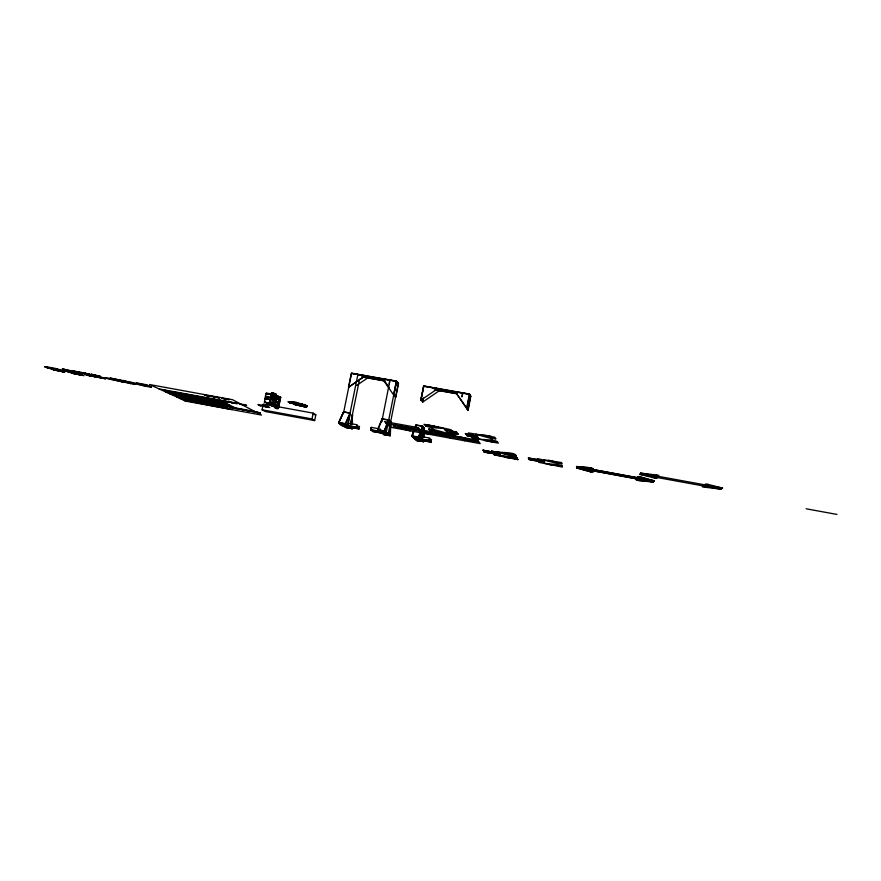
<?xml version="1.0" encoding="UTF-8"?>
<svg xmlns="http://www.w3.org/2000/svg" width="881" height="881" viewBox="0 0 881 881"><rect width="100%" height="100%" fill="white"/><g stroke="black" fill="none" stroke-linecap="round" stroke-linejoin="round"><path stroke-width="1.32" d="M345.837 427.637C364.007 430.082 339.152 428.21 338.866 422.495L343.722 411.768L350.032 413.145M343.722 411.768L338.866 422.715M352.158 424.433L352.422 414.687L352.235 424.268M352.433 424.488L352.345 414.852M377.85 429.862L384.292 430.82L388.686 419.951L382.321 418.794L377.806 430.093L384.237 431.272L389.975 435.732L390.679 421.647L390.019 435.511L384.292 430.82M384.237 431.272L388.686 419.951M383.499 434.311L390.294 435.555L390.889 421.867L388.95 420.226L382.035 418.96L377.564 429.807L383.72 434.586L389.975 435.732M411.989 436.359L418.475 437.549L420.072 438.991L422.572 426.107L416.151 424.939L411.989 436.359L416.933 440.687L423.343 441.436L416.933 440.687M416.151 424.939L412.033 436.128L416.977 440.456M422.572 426.107L418.475 437.549M423.541 437.505L424.224 427.759L421.702 440.456L423.232 441.844M423.816 437.56L424.157 427.924M590.755 471.5L590.854 470.531L593.133 470.961L593.023 471.919L590.755 471.5L590.854 470.531M591.03 468.174L590.931 469.177L591.03 468.174L593.365 468.604L593.254 469.595L590.975 468.934M637.987 480.299L653.317 481.808L576.648 467.756L653.284 482.05L654.098 480.685L576.592 466.49L576.603 467.987L591.008 471.919L591.36 467.833L576.592 466.49L654.054 480.927L639.892 476.72L637.943 480.53L653.284 482.05L654.054 480.927L639.859 476.973M274.244 401.031L274.398 400.216M638.417 480.244L638.824 479.33L636.511 478.912L636.159 479.583L638.417 480.244L638.824 479.33M640.002 477.15C639.364 479.253 640.608 475.542 637.646 476.709L637.238 477.656L637.646 476.709M636.126 479.826L636.511 478.912M591.36 467.833L576.548 466.732M591.008 471.919L576.648 467.756M593.365 468.604L590.986 468.428M593.023 471.919L590.799 471.258M593.133 470.961L590.81 470.773M491.565 450.94L511.597 455.818L516.002 456.204L515.396 454.629C511.189 451.248 489.605 453.252 491.609 450.698M493.36 453.605L494.208 454.871L517.764 459.651L517.191 458.153L512.368 456.854L500.661 455.818L494.252 454.64L493.404 453.374L484.231 451.975L499.868 454.563L484.242 451.931M492.27 452.063L483.107 450.081L484.418 452.228L493.569 453.616M498.15 452.195L516.057 455.918L498.15 452.195L500.617 456.094L512.313 457.129L517.136 458.428L517.764 459.651M500.617 456.094L498.206 451.909M484.418 452.228L483.107 450.081M462.668 392.981L461.908 396.957L462.91 393.025M469.419 394.038L466.666 408.31L468.097 410.194L470.773 396.296L469.419 394.038L423.838 385.955L420.81 400.106L423.552 386.142L469.606 394.314L466.897 408.355L468.097 410.194M470.586 396.021L467.888 410.183L456.633 393.818M430.963 442.163L429.432 440.709L413.652 437.813L429.476 440.467L431.04 441.954L415.336 439.289L430.963 442.163L431.492 439.63L428.893 439.123M423.761 386.153L421.008 400.117L437.769 388.664L423.794 386.186M423.221 398.256L422.704 402.066L439.289 390.735M423.453 398.3L422.737 402.099L420.81 400.106M422.836 426.382L420.402 438.804L418.805 437.361L411.757 436.073L415.865 425.116L422.836 426.382L418.805 437.361M422.054 440.313L424.433 427.979M429.432 440.709L429.895 438.088L420.854 436.458M273.936 402.43L273.639 403.476L273.727 402.925M381.539 421.437L382.035 418.96M389.787 380.052L389.226 384.028M379.788 431.602L380.262 429.003M381.726 421.955L390.019 380.096M383.72 434.586L390.085 435.335M343.403 413.585L351.596 373.148L396.439 381.099L393.609 395.239L395.591 397.232M396.428 381.363L386.164 432.769L370.813 429.961L371.286 427.362L370.813 429.697L373.015 431.316M396.439 381.099L398.531 383.466L395.789 397.243L393.84 395.283L396.626 381.363L351.321 373.335L348.502 387.166L365.296 375.813L351.541 373.379M398.355 383.202L388.125 434.3L372.927 431.514L370.813 429.961M356.926 425.941L359.503 426.448L358.941 428.948L356.695 427.373L357.157 424.774L348.281 423.177M372.927 431.514L388.169 434.069M357.884 374.524L347.488 425.677L345.242 423.662L338.866 422.495M347.808 425.501L350.308 413.189L343.447 411.945L338.579 422.671L345.881 427.406M359.569 379.27L349.823 427.274L352.037 428.772M350.142 427.087L352.62 414.907M303.989 405.557L304.617 405.348L289.331 402.364M305.344 405.029L305.883 405.656L305.476 404.842L303.086 404.709L304.297 404.522L305.421 405.084L290.444 401.714C298.527 400.525 312.083 410.711 301.588 403.74M304.363 405.535L306.918 406.053L304.363 405.535L305.156 405.337M305.035 405.855L305.575 406.471L293.736 404.049L305.63 406.24M306.181 406.02L306.973 405.822M306.181 406.593L306.555 407.143L294.342 404.434L290.389 401.945M313.162 413.145L315.827 414.852L314.649 420.578L311.973 418.927L313.162 413.145L278.132 406.747M288.263 401.956L290.829 402.485L288.263 401.956L289.045 401.758M289.849 402.947L292.217 403.08L289.849 402.947L291.248 402.21L289.375 402.132M290.983 403.002L289.904 402.716M292.944 403.553L290.003 402.518M297.536 404.093L293.802 403.168M294.342 404.434L290.444 401.714M295.73 405.172L295.344 404.621L306.555 407.143M298.835 404.258L298.02 403.74M298.417 404.258L302.359 404.775L293.351 402.892M305.883 405.656L302.359 404.236M268.044 399.093L264.884 398.52L264.52 402.188L264.763 400.998M266.26 393.917L266.271 393.256L265.379 396.164L268.661 396.802M265.588 396.483L265.324 398.366L265.588 396.483L269.267 397.166M265.005 402.463C264.74 400.007 266.326 405.172 269.762 403.377M270.225 394.236L270.346 393.642L270.346 394.303L266.877 393.62L266.602 394.236M266.866 394.281L266.877 393.62M266.381 393.333L272.196 393.719M269.09 397.364L267.218 396.747M271.502 394.534L270.941 396.857M275.213 393.73L275.863 394.137L273.407 405.811L269.718 404.632L272.196 392.915L275.213 393.73L272.857 405.789L275.29 393.961L271.91 393.113L269.41 404.996L269.531 403.762M269.773 404.401L273.661 405.634L269.542 404.357L272.141 393.146M271.37 398.785L271.91 396.219M271.018 402.507C270.522 408.795 269.828 400.558 272.339 402.826L271.833 405.194M272.482 395.525C273.462 387.849 272.13 401.604 274.178 393.477M271.601 405.723L272.703 405.491M272.989 405.469L275.401 394.005L276.05 394.413L273.639 405.855L269.718 404.632M275.577 399.765L276.304 397.474M277.394 406.174L276.909 408.498L274.365 407.143L276.689 396.065L280.576 397.067L278.154 408.564L276.359 408.476L274.542 407.418L276.964 395.877L280.576 397.067M269.289 404.93L275.114 406.042L275.368 404.875M278.429 398.752C278.848 393.135 279.883 400.172 277.262 398.443L277.746 396.109M278.429 396.626L277.933 399.611M276.359 408.476L278.407 408.388L280.72 397.353L279.773 397.221M277.108 405.634C276.37 413.222 277.284 399.622 275.445 407.661M276.953 408.266L279.938 396.67M314.649 420.578L265.247 411.515L262.086 409.786L263.298 404.038L275.588 406.317M273.771 403.102L273.804 402.419M422.561 426.338L418.519 437.306L420.116 438.76M390.294 435.555L384.568 431.095L388.95 420.226M350.308 413.189L345.517 423.937L338.579 422.671M350.043 412.925L345.242 423.882L352.345 428.595L345.605 427.351M654.605 478.053L639.881 474.352L640.542 473.097L656.686 475.002M273.848 403.553L274.046 402.485M273.705 402.386L273.495 403.531M655.101 477.337L656.169 475.751M274.332 401.064L274.498 400.282M704.393 487.16L720.977 489.175L722.563 488.085L707.895 484.352M705.218 486.499L707.036 485.035M218.444 397.727L216.186 397.265M348.722 387.211L365.252 375.769M356.596 385.482L367.564 378.004M236.053 403.465L233.806 403.002M243.068 409.83C247.109 409.984 237.969 409.081 244.422 409.995M151.411 387.255L143.416 385.9L136.665 382.839L145.905 384.667L151.51 387.155M471.842 434.641L473.582 434.983L471.875 434.729M300.256 404.214L300.961 404.324M302.172 405.436L303.284 405.712L302.205 405.502M304.639 406.736L303.659 406.548L304.661 406.692M46.352 367.157L61.218 370.35M45.845 367.157L60.701 370.35M47.662 367.862L46.88 367.851L48.962 368.181M58.146 369.337L60.249 369.668L59.445 369.657M63.994 370.262L65.48 370.769M65.789 370.714L80.634 373.907M65.26 370.714L71.625 372.982L82.285 374.932L70.568 372.542M67.022 371.397L66.207 371.386L68.311 371.727M77.627 372.894L79.753 373.236L78.916 373.225M85.831 374.81L94.509 376.55M95.82 376.639L105.61 378.863L101.943 377.96M103.341 378.092L104.762 378.213L99.113 376.605M300.003 405.051L300.421 405.205M299.958 405.293L300.751 405.491M275.863 394.137L272.196 392.915M274.002 394.303L276.05 394.413L274.2 394.358M215.57 397.243L212.156 396.428L215.559 397.078L213.742 396.846M61.725 371.441L62.826 371.716L61.725 371.485M276.92 396.109L274.365 407.143M274.101 396.439L274.619 396.417M219.402 397.948L218.059 397.738M277.262 398.443L278.55 398.763M278.627 399.28L279.343 399.313M233.267 402.991L229.908 402.199L233.245 402.837L232.452 402.881M248.552 410.678L251.647 411.306M237.044 403.685L235.723 403.487M272.438 403.333L273.352 403.421L272.636 403.388M305.366 405.392L305.938 405.414M272.802 405.194L269.894 404.401M240.733 409.423L237.529 408.674L240.711 409.28L238.982 409.059M216.043 397.133L219.534 397.838M233.718 402.892L237.132 403.586M251.614 411.416L249.896 410.942M244.323 410.083L243.398 409.951M427.065 424.697L434.41 426.239L423.97 424.312L425.699 426.074L438.022 426.867L451.039 429.763L452.482 431.459M425.699 426.074L431.404 427.626L443.749 428.441L448.242 433.529L455.301 434.818L453.935 433.188M428.673 429.102L433.089 429.399L448.242 433.529L430.302 430.754L428.673 429.102L443.804 433.221M241.185 409.335L243.266 409.929M470.961 436.293L472.15 437.879L479.253 439.179L491.983 440.115L497.413 441.612L498.316 443.154L479.253 439.179L475.784 434.256L490.959 438.463L495.761 438.804L494.803 437.174L468.461 432.923L469.705 434.597M424.19 433.397L437.306 434.344L393.256 426.305L410.172 430.831M484.66 440.665L497.413 441.612M229.038 399.721L225.151 398.619L229.181 399.589M57.397 370.218L58.19 370.427L57.452 370.273M78.927 374.601L79.708 374.799L78.927 374.634M246.504 405.436L242.693 404.368L246.592 405.304M208.235 395.657L211.858 396.538L208.136 395.701M544.029 459.794L561.638 462.58L561.847 463.802L557.21 463.384L537.333 458.56L537.696 459.585L528.336 457.878L529.085 459.64L538.302 461.336L538.654 462.316L562.386 467.073L562.188 465.917L557.464 464.628L545.152 463.505M226.054 401.439L226.78 401.549M549.865 464.783L562.188 465.917M233.85 407.947L237.209 408.751L233.751 407.98M245.006 409.995L248.618 410.998L244.951 410.139M222.056 398.179L225.646 399.115L223.708 398.465M239.643 403.927L243.123 404.831L239.5 403.994M196.276 400.998L197.851 401.439L196.309 401.119M260.28 413.046L257.032 412.187L260.479 412.991M214.248 396.968L215.79 397.221M231.934 402.716L233.454 402.969M239.467 409.158L240.909 409.401M75.975 371.54L76.834 371.727M85.292 373.236L86.118 373.423L71.967 370.703L76.801 371.826M95.027 375.02L95.831 375.306L91.018 374.183L100.698 376.506L96.987 375.548M68.278 370.295L72.022 371.264L62.276 368.93L67.121 370.053M66.306 369.767L67.143 369.954M79.29 372.223L80.083 372.399M298.615 403.994L298.824 404.214M301.919 406.163L301.831 406.152M88.607 373.929L89.377 374.095L88.651 374.051M98.342 375.702L99.113 375.879L98.342 375.813M80.05 372.498L79.301 372.333M63.751 369.381L64.489 369.546L63.751 369.491M69.621 370.46L70.392 370.626M73.431 371.154L74.169 371.319M92.45 374.634L93.188 374.788L92.428 374.733M74.136 371.419L73.42 371.253M455.301 391.77L469.353 394.236L470.773 396.296M304.044 406.24L304.198 406.383M67.033 370.031L66.042 369.888L69.192 370.747M76.636 371.793L76.019 371.65L81.691 373.026M86.019 373.511L85.281 373.346M362.036 376.749L384.898 380.812M436.084 389.898L457.316 393.664M361.981 376.98L384.854 381.044M434.234 389.809L457.272 393.895M393.84 395.283L382.508 378.83L396.362 381.286L398.344 383.466M466.897 408.355L455.279 391.737M272.89 393.543L273.683 393.686L272.989 397.595M273.473 393.906L274.277 394.049M270.346 393.642L272.791 394.082L270.467 393.719M266.271 393.256L269.74 393.939M278.539 396.703L277.757 396.56M434.377 426.195L438.022 426.867M272.009 397.364L271.579 397.342M267.163 397.012L269.201 397.441M452.206 431.15L456.358 431.899L458.274 434.245L454.189 433.496M469.463 434.278L465.311 433.529L467.095 435.842L471.192 436.591M445.268 430.148L456.611 432.219M465.553 433.837L476.951 435.919M291.193 402.452L302.315 404.478M265.203 398.3L268.22 398.895M270.511 399.269L269.938 401.593M292.988 403.311L304.044 405.326M268.165 399.17L264.884 398.52M265.61 398.95L267.802 399.346M446.799 431.888L458.021 433.937M466.864 435.544L478.13 437.593M390.889 421.867L388.675 420.171M295.289 404.897L306.61 406.868M275.324 402.132L274.828 404.467M275.852 402.551L276.094 402.606M264.399 402.11L270.313 403.245M438.264 434.553L478.306 441.888L461.776 437.383L447.306 434.74L433.881 433.782L446.766 436.106M270.775 404.709L270.985 404.941M656.367 474.947L658.834 475.399L658.316 476.136L655.86 475.696M708.214 484.407L705.714 483.955L704.877 484.649L707.355 485.101M275.698 406.383L269.993 405.337L269.982 404.126M640.542 473.097L722.563 488.085M313.162 414.367L315.827 414.852M267.317 406.229L257.935 404.511L260.358 405.866L269.674 407.573L267.35 406.35M639.881 474.352L720.977 489.175M81.283 372.399L90.985 374.733L87.263 373.775M258.507 404.731L259.124 405.073M654.792 477.282L657.204 477.722L656.708 478.438L654.308 477.998M705.527 486.554L703.082 486.103L702.267 486.764L704.701 487.215M75.997 371.65L76.878 372.156M94.994 375.185L97.846 375.989M223.631 398.752L221.935 398.245M259.73 405.414L260.324 405.745M88.144 374.205L85.017 373.357L86.162 373.852M64.798 370.141L75.37 372.079L81.03 374.458M89.069 374.766L95.644 377.035L91.954 376.132M138.713 383.764L147.766 385.415M140.784 384.402L143.041 384.81M57.089 369.271L50.283 368.291M84.917 374.348L85.468 374.458M90.038 375.251L84.158 373.896L88.078 375.427M94.928 376.187L95.478 376.286M100.06 377.079L94.19 375.735L98.055 377.255M118.087 380.273L117.239 379.898M120.939 380.801L120.091 380.427M123.186 381.209L122.338 380.834M141.5 384.722L143.845 385.184L141.599 384.766M53.697 368.699L57.276 369.348M119.199 380.702L119.783 381.021M122.294 381.264L122.624 381.55M124.54 381.671L124.86 381.958M58.256 369.756L54.71 368.963M93.639 376.176L94.752 376.385M141.401 384.986L150.398 386.627M92.516 376.242L90.269 375.625M371.286 427.362L379.017 428.805M51.285 369.007L62.98 371.397L52.375 369.458L45.305 366.573L55.822 368.5L61.692 370.912M158.899 388.906L240.315 403.806M637.602 476.962L639.958 477.392M171.784 391.814L166.707 390.889L169.67 392.265M210.482 398.906L215.614 399.842M412.044 435.897L418.53 437.086M190.087 395.283L189.371 394.93M192.322 395.69L191.618 395.349M515.341 454.915L502.533 452.57L516.057 455.918L515.396 454.629M167.544 391.351L216.913 400.415M377.564 429.807L384.568 431.095M637.282 477.414L639.628 477.843M338.811 422.957L345.187 424.124M806.126 508.778L836.95 514.427M169.416 392.221L218.642 401.296M528.435 458.109L544.403 461.038M166.002 392.199L225.943 403.179M262.086 409.786L311.973 418.927M356.739 427.142L341.167 424.521L356.695 427.373M370.813 429.697L386.208 432.538M483.052 450.367L499.031 453.219L483.24 450.576M174.383 393.972L174.603 394.214M176.585 394.369L176.806 394.622M195.802 397.893L195.989 398.135M198.016 398.3L198.192 398.542M217.321 401.846L218.774 402.727M179.306 395.129L216.341 402M175.837 394.655L176.057 394.897M178.039 395.051L178.248 395.305M197.179 398.564L197.366 398.807M199.392 398.972L199.569 399.214M528.985 459.408L544.788 462.305M636.467 479.154L638.78 479.572M169.89 394.005L229.291 404.897M636.159 479.583L638.461 480.002M358.941 428.948L343.568 426.118L359.03 428.75L356.695 427.098M177.246 395.877L225.569 404.797M179.107 396.747L227.078 405.557M202.883 401.329L203.544 401.648M205.053 401.725L205.725 402.044M185.373 398.212L177.654 396.01M227.805 406.009L186.376 398.542L182.598 396.913M517.819 459.375L500.661 455.818M176.641 397.122L254.763 411.471M253.596 411.559L252.329 411.581L257.494 412.539L254.4 411.967M179.977 398.454L207.575 403.399M211.253 404.214L227.199 407.077L210.295 403.476L211.914 404.269M217.761 405.458L222.353 406.383L221.638 406.031M181.717 399.258L230.117 408.707M183.633 400.161L231.934 409.577M184.955 400.987L261.547 415.072L232.595 399.721L149.429 384.512L185.671 401.075M301.919 405.954L301.842 405.855M70.183 370.692L69.665 370.571M79.466 374.249L79.29 374.205M95.644 375.262L95.049 375.13M300.795 404.533C299.65 404.533 302.491 404.875 300.289 404.269M227.078 401.769L228.421 402.077L225.954 401.483M73.74 372.487L73.773 372.421M75.821 372.784L76.019 372.916M56.384 369.227L56.593 369.37M242.782 409.566L243.563 409.731M250.204 411.196L248.596 410.799M242.914 409.863L241.295 409.456M302.701 405.877L302.117 405.678L302.745 405.634M60.062 370.791L60.029 370.692M210.229 396.186L208.687 395.866L209.975 396.175M81.448 375.042L81.526 375.152M79.874 373.841L82.396 374.359L65.932 371.154M98.903 377.277L101.183 378.048L97.494 377.156M88.915 375.449L91.217 376.231L87.527 375.328M274.597 407.187L278.407 408.388M274.542 407.418L277.658 408.31M277.416 408.487L279.894 396.902L280.521 397.298M304.419 405.304L306.918 406.053M288.318 401.725L290.146 402.21M304.297 404.522L305.476 404.842M548.643 460.201L561.847 463.802M480.563 434.586L495.761 438.804M232.21 402.661L231.439 402.606M300.751 405.447L300.014 405.095M69.654 371.837L73.057 372.421M74.07 372.652L77.484 373.225M100.269 377.453L102.251 377.96M112.316 378.896L110.147 377.938L129.804 382.09M115.741 380.394L135.145 384.49L133.108 383.576M110.676 378.588L114.376 380.14M116.556 379.667L119.948 381.165M114.662 378.764L116.81 379.711M120.212 381.209L122.305 382.134M123.186 380.328L125.3 381.264M125.454 381.407L130.696 383.675M131.192 382.343L134.738 383.874M147.556 385.636L145.387 385.272M164.505 389.931L182.015 398.113M182.158 398.851L183.887 399.655M184.933 399.225L189.228 400.018M175.22 393.289L171.751 391.66L209.469 398.564L213.147 400.238M190.825 399.842L192.532 400.646M192.95 400.833L194.635 401.637M190.34 400.249L188.633 399.434L205.559 403.046M195.142 401.24L196.815 402.033M199.8 402.65L201.452 403.443M201.771 403.553L203.401 404.335M196.188 401.428L200.483 402.221M201.705 401.835L203.368 402.639M203.676 402.815L205.317 403.608M201.485 402.419L203.137 403.212M210.581 404.632L212.189 405.414M212.508 405.524L214.094 406.295M206.495 403.201L210.801 403.994M206.639 403.278L211.33 404.247L209.876 403.872M212.508 403.883L214.116 404.676M214.524 404.808L216.12 405.59M216.726 405.216L218.312 405.998M223.433 405.888L224.996 406.67M219.821 403.74L222.849 405.095M206.561 395.646L208.709 396.131L204.304 394.919L207.927 395.833M214.138 399.016L229.655 406.868M233.3 407.98L230.15 407.253L233.983 408.233M219.821 400.062L235.106 407.859M225.492 401.483L222.199 400.723L226.219 401.758M277.515 408.2L278.154 408.564M271.998 402.32L272.802 398.476M276.953 404.258L277.57 401.351M276.964 395.877L278.77 396.99M397.672 427.142L406.108 428.673M411.757 436.073L416.702 440.412L423.552 441.667L422.021 440.28M408.145 429.014L406.163 427.241L420.501 429.851L422.329 431.602M421.746 440.225L423.276 441.612M424.444 432.02L432.923 433.573M433.43 431.294L440.269 432.538M431.404 427.626L433.089 429.399M448.892 436.524L450.378 438.176M463.197 439.134L464.529 440.764M465.278 439.476L473.835 441.04M384.601 380.999L389.017 387.519M484.121 435.06L491.334 436.37M488.173 441.271L495.089 442.526M490.959 438.463L491.983 440.115M557.21 463.384L557.464 464.628M236.097 408.52L234.159 408.112L236.097 408.52M227.067 399.181L228.102 399.467L227.067 399.181M511.652 455.532L512.313 457.129L511.652 455.532M517.191 458.153L505.419 457.382L517.191 458.153M271.392 393.223L269.399 402.705L271.392 393.223M276.182 396.186L274.222 405.513L276.182 396.186M246.878 410.458L245.898 410.271L246.878 410.458M229.137 401.989L226.439 401.626L229.137 401.989M209.348 395.91L210.493 396.186L209.348 395.91M227.144 401.692L228.256 401.956L227.144 401.692M234.886 408.178L235.943 408.443L234.886 408.178M446.777 429.873L450.18 430.556L446.854 429.862M449.288 432.758L452.603 433.474L449.365 432.747M473.593 437.009L475.222 437.405L473.593 437.009M44.557 366.705L46.583 367.212L44.557 366.705M60.998 370.295L62.992 370.802L60.998 370.295M80.997 374.965L81.625 375.075L80.997 374.965M53.939 368.798L54.556 368.919L53.961 368.798M59.721 371.077L60.481 371.286L59.743 371.077M223.4 398.498L223.4 398.498M82.748 372.861L82.792 372.861M418.134 427.648L384.435 421.514L386.671 423.365L419.995 429.443L418.134 427.648M477.744 440.225L385.867 423.475L390.426 427.23L480.189 443.628L477.744 440.225M262.02 405.381L262.626 405.712L262.02 405.381M264.366 405.811L264.961 406.141L264.366 405.811M263.221 406.053L263.826 406.383L263.221 406.053M265.555 406.482L266.15 406.813L265.555 406.482M137.095 383.422L105.07 377.564L108.55 379.072L140.343 384.898L137.095 383.422M52.673 368.467L49.094 367.806L52.673 368.467M72.11 372.024L68.509 371.364L72.11 372.024M76.537 372.828L72.936 372.167L76.537 372.828M148.261 385.966L146.004 385.548L148.261 385.966M63.983 371.804L53.752 369.932L64.765 372.123L63.983 371.804M83.254 375.328L72.969 373.445L84.003 375.647L83.254 375.328M219.556 402.254L220.206 402.584L219.556 402.254M220.856 402.903L221.494 403.234L220.856 402.903"/></g></svg>
